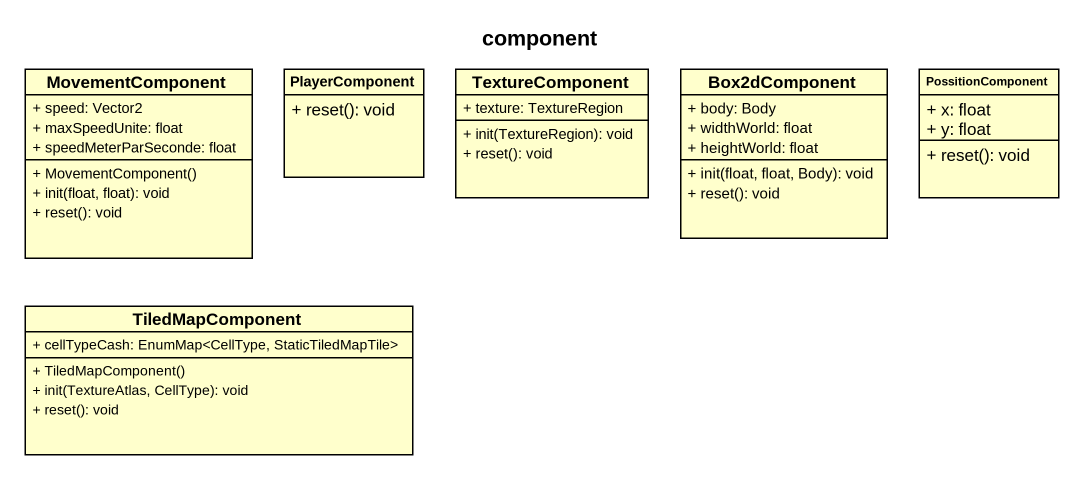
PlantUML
@startuml
title component
hide circle
hide empty members
skinparam classAttributeIconSize 0
class MovementComponent {
  + speed: Vector2
  + maxSpeedUnite: float
  + speedMeterParSeconde: float
  + MovementComponent()
  + init(float, float): void
  + reset(): void
}
class PlayerComponent {
  + reset(): void
}
class TextureComponent {
  + texture: TextureRegion
  + init(TextureRegion): void
  + reset(): void
}
class Box2dComponent {
  + body: Body
  + widthWorld: float
  + heightWorld: float
  + init(float, float, Body): void
  + reset(): void
}
class PossitionComponent {
  + x: float
  + y: float
  + reset(): void
}
class TiledMapComponent {
  + cellTypeCash: EnumMap<CellType, StaticTiledMapTile>
  + TiledMapComponent()
  + init(TextureAtlas, CellType): void
  + reset(): void
}
@enduml
